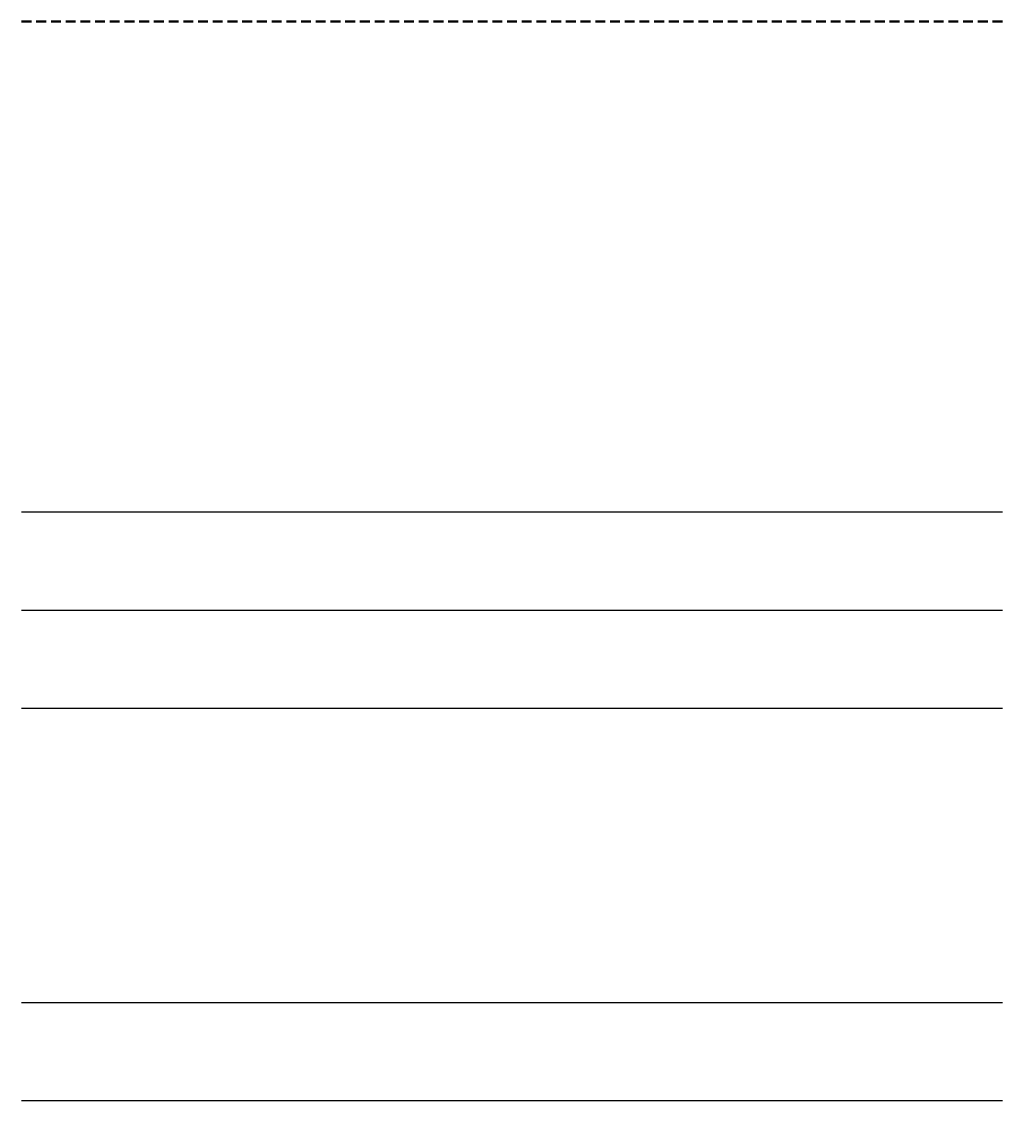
# Model space of a CAD drawing. Header units: millimetres. Extents: x 0 to 100, y 0 to 110.
import ezdxf

# ---------------------------------------------------------------- set-up
doc = ezdxf.new("R2010")
doc.units = ezdxf.units.MM
doc.linetypes.add('DASHED', pattern=[0.75, 0.5, -0.25])
doc.layers.add('LOCKED', color=6, linetype='Continuous')
doc.layers.add('VISIBLE', color=1, linetype='Continuous')
doc.layers.add('NOPLOT', color=5, linetype='Continuous', plot=False)

msp = doc.modelspace()

# ---------------------------------------------------------------- linework, layer by layer
msp.add_line((0, 0), (100, 0))
at = {"layer": 'Defpoints'}
msp.add_line((0, 50), (100, 50), dxfattribs=at)
at = {"layer": 'LOCKED'}
msp.add_line((0, 60), (100, 60), dxfattribs=at)
at = {"layer": 'NOPLOT'}
msp.add_line((0, 40), (100, 40), dxfattribs=at)
at = {"layer": 'VISIBLE', "linetype": 'DASHED', "lineweight": 50, "ltscale": 2}
msp.add_line((0, 110), (100, 110), dxfattribs=at)
at = {"layer": 'VISIBLE'}
msp.add_line((0, 10), (100, 10), dxfattribs=at)

doc.saveas('drawing.dxf')
